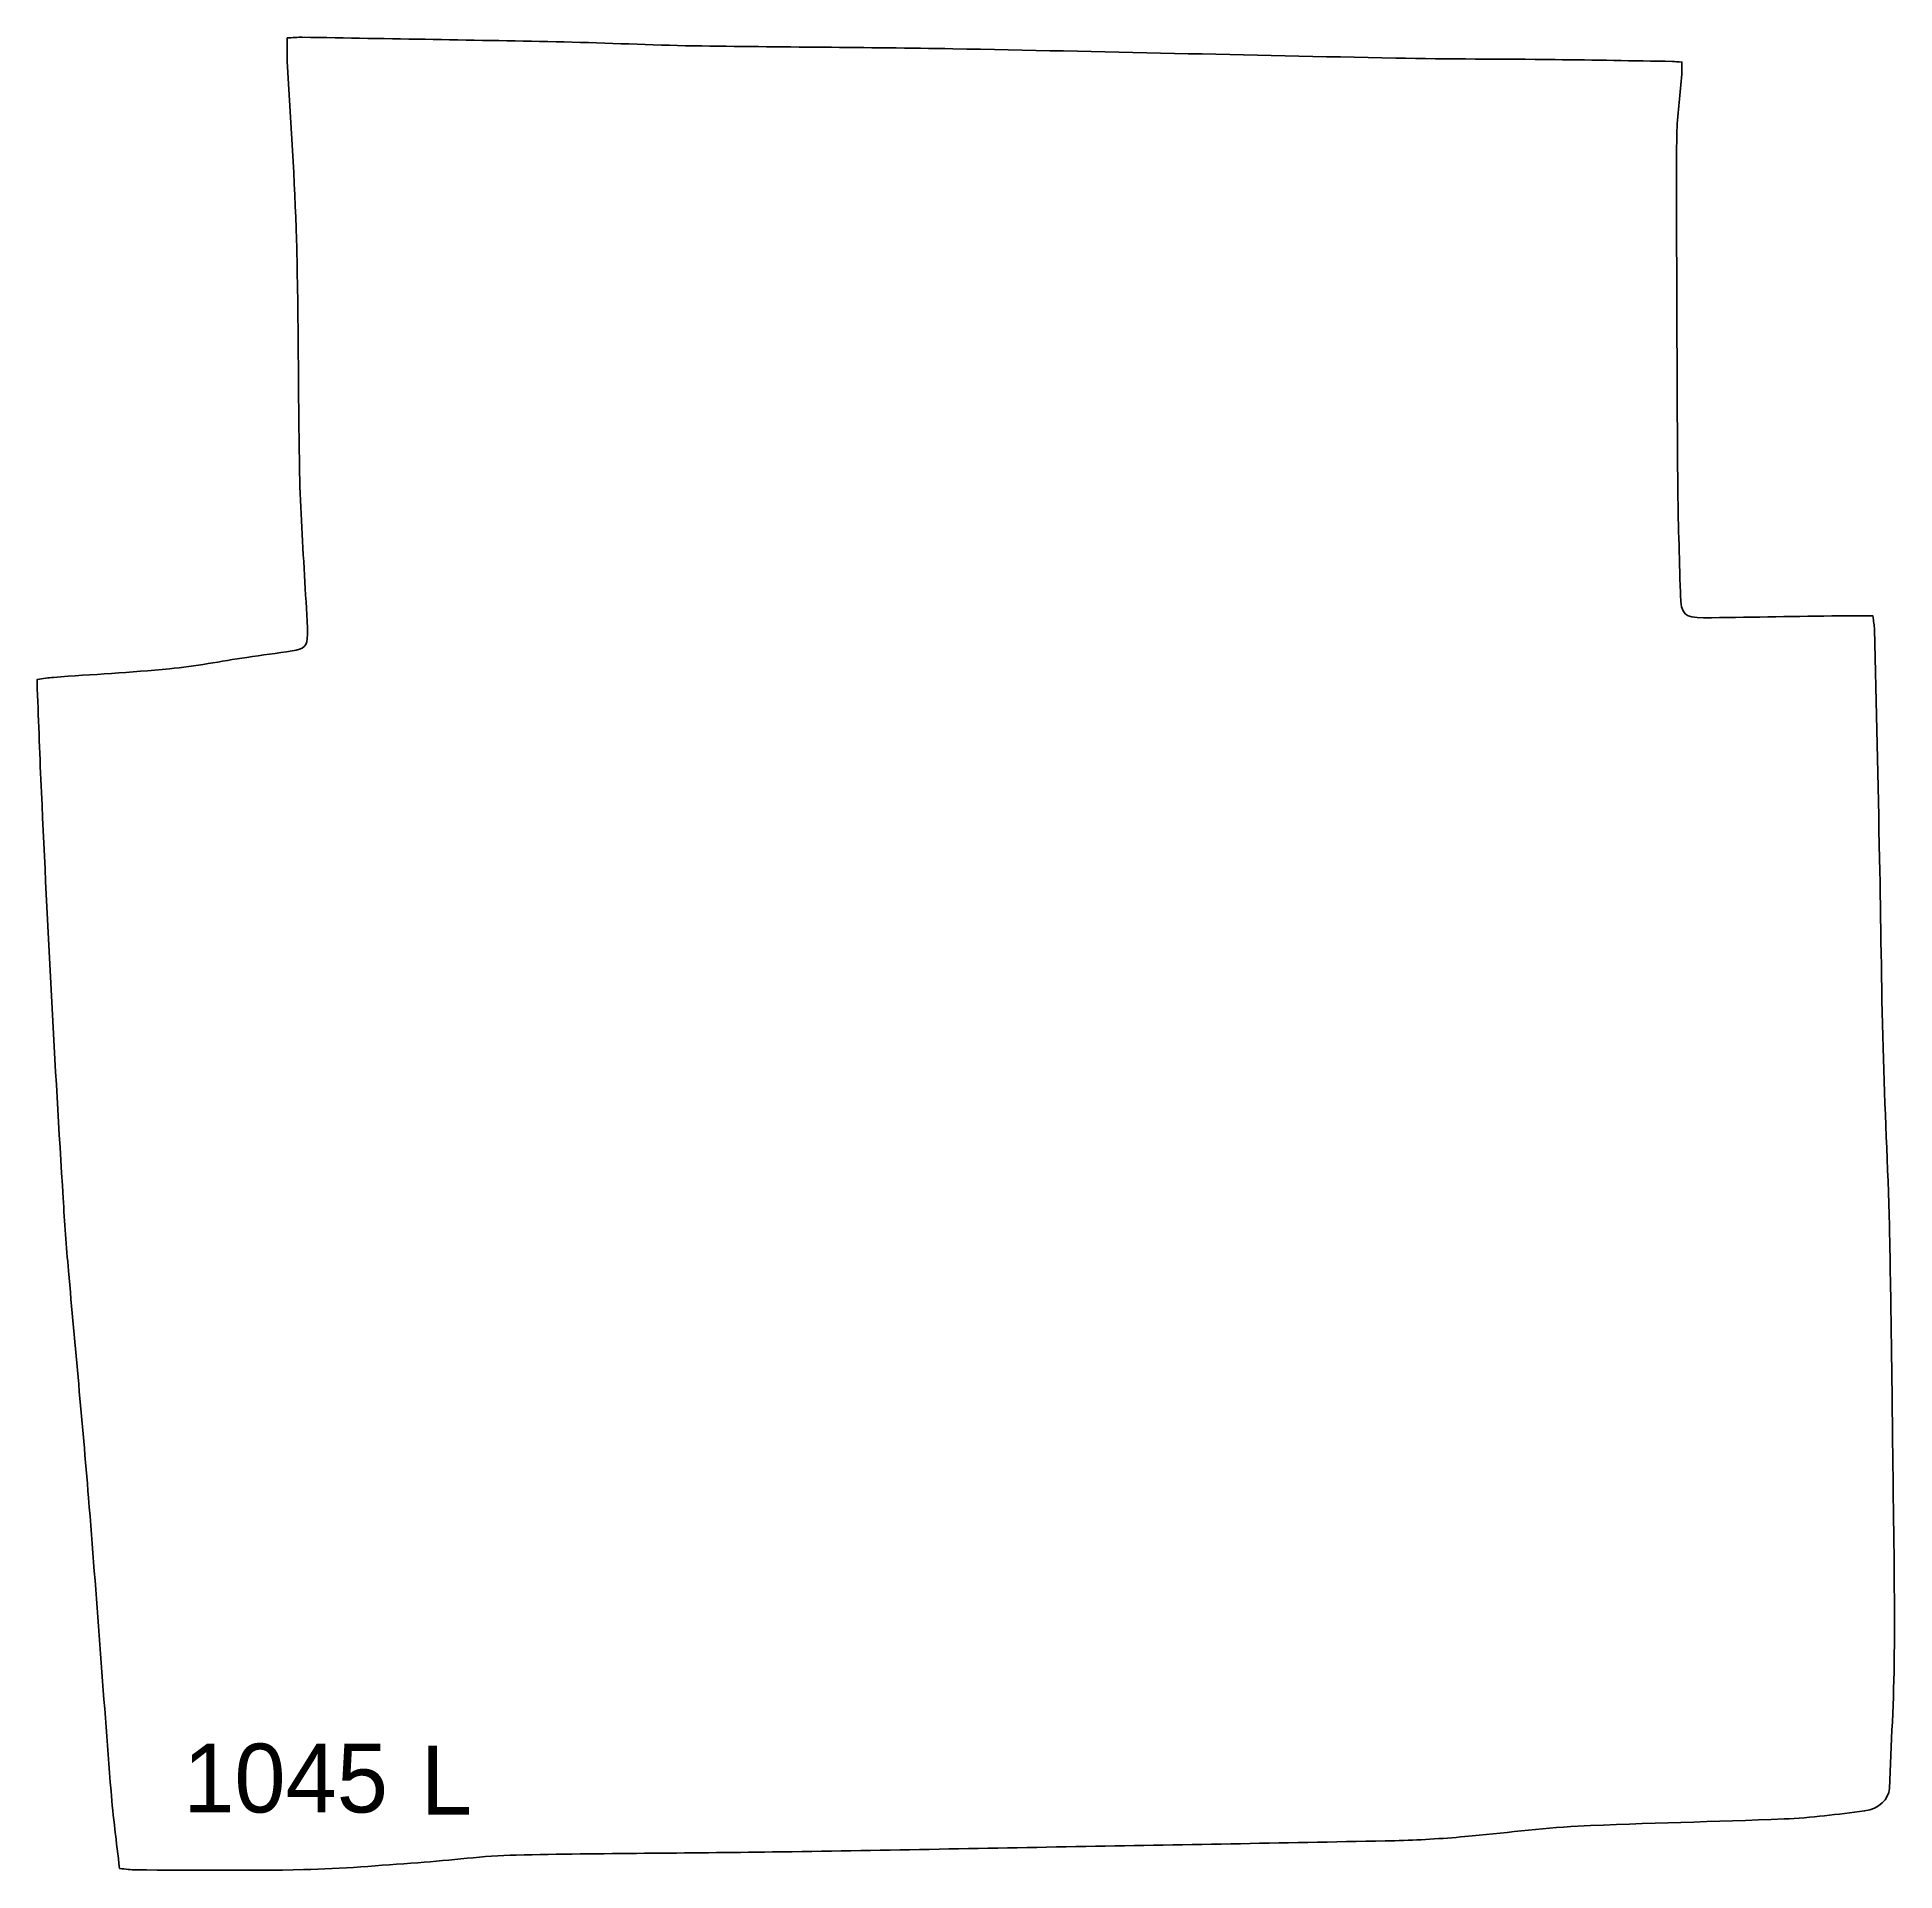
# Model space of a CAD drawing. Header units: centimetres. Extents: x 16.1 to 64.6, y -80.2 to -32.3.
import ezdxf

# ---------------------------------------------------------------- set-up
doc = ezdxf.new("R2010")
doc.units = ezdxf.units.CM
doc.header["$MEASUREMENT"] = 0
doc.layers.add('Слой 1', color=7, linetype='Continuous', lineweight=0)

msp = doc.modelspace()

# ---------------------------------------------------------------- linework, layer by layer
at = {"layer": 'Слой 1', "color": 18, "lineweight": 35, "true_color": 0x000000}
msp.add_open_spline([(18.229, -80.092), (18.152, -79.402), (18.059, -78.739), (18.006, -78.073), (17.805, -75.519), (17.626, -72.963), (17.419, -70.409), (17.259, -68.43), (17.068, -66.454), (16.895, -64.476), (16.84, -63.844), (16.794, -63.211), (16.755, -62.577), (16.649, -60.818), (16.543, -59.058), (16.449, -57.298), (16.355, -55.526), (16.272, -53.753), (16.189, -51.981), (16.147, -51.076), (16.115, -50.172), (16.08, -49.267), (16.077, -49.199), (16.079, -49.13), (16.079, -49.031), (16.234, -49.01), (16.37, -48.985), (16.506, -48.975), (17.514, -48.9), (18.524, -48.848), (19.53, -48.751), (20.207, -48.685), (20.878, -48.554), (21.552, -48.454), (21.947, -48.396), (22.343, -48.345), (22.738, -48.285), (23.044, -48.239), (23.139, -48.164), (23.138, -47.856), (23.137, -47.399), (23.091, -46.942), (23.068, -46.485), (23.02, -45.535), (22.951, -44.585), (22.933, -43.634), (22.894, -41.6), (22.907, -39.566), (22.852, -37.534), (22.809, -35.983), (22.692, -34.435), (22.612, -32.886), (22.602, -32.69), (22.61, -32.493), (22.61, -32.271), (22.752, -32.264), (22.878, -32.251), (23.004, -32.253), (25.285, -32.292), (27.565, -32.328), (29.845, -32.376), (30.974, -32.4), (32.101, -32.46), (33.229, -32.478), (35.486, -32.512), (37.744, -32.514), (40, -32.555), (43.856, -32.626), (47.711, -32.722), (51.566, -32.798), (52.953, -32.825), (54.341, -32.821), (55.728, -32.837), (56.751, -32.848), (57.773, -32.868), (58.796, -32.885), (58.864, -32.886), (58.933, -32.895), (59.041, -32.903), (59.041, -33.017), (59.048, -33.119), (59.04, -33.218), (58.998, -33.71), (58.929, -34.201), (58.914, -34.693), (58.891, -35.468), (58.9, -36.244), (58.902, -37.02), (58.91, -39.324), (58.916, -41.628), (58.934, -43.932), (58.942, -44.873), (58.978, -45.813), (59.002, -46.753), (59.002, -46.776), (59.001, -46.8), (59.002, -46.823), (59.025, -47.333), (59.105, -47.422), (59.609, -47.418), (60.725, -47.408), (61.842, -47.385), (62.959, -47.37), (63.309, -47.365), (63.659, -47.369), (64.03, -47.369), (64.049, -47.518), (64.07, -47.619), (64.072, -47.72), (64.119, -49.718), (64.166, -51.716), (64.206, -53.714), (64.24, -55.359), (64.252, -57.005), (64.296, -58.65), (64.337, -60.201), (64.427, -61.75), (64.462, -63.301), (64.51, -65.475), (64.531, -67.65), (64.557, -69.824), (64.576, -71.388), (64.605, -72.951), (64.591, -74.514), (64.58, -75.677), (64.509, -76.84), (64.461, -78.003), (64.45, -78.277), (64.184, -78.539), (63.815, -78.586), (63.117, -78.675), (62.416, -78.767), (61.714, -78.798), (59.917, -78.875), (58.118, -78.899), (56.322, -78.986), (55.337, -79.034), (54.358, -79.176), (53.375, -79.259), (52.766, -79.311), (52.155, -79.352), (51.545, -79.365), (48.853, -79.422), (46.162, -79.467), (43.47, -79.516), (40.743, -79.565), (38.017, -79.62), (35.29, -79.66), (33.057, -79.693), (30.823, -79.692), (28.59, -79.74), (27.734, -79.758), (26.881, -79.879), (26.025, -79.94), (25.029, -80.01), (24.033, -80.1), (23.035, -80.122), (21.578, -80.153), (20.12, -80.132), (18.662, -80.13), (18.525, -80.13), (18.387, -80.107), (18.229, -80.092)], degree=3, knots=[0, 0, 0, 0, 1, 1, 1, 2, 2, 2, 3, 3, 3, 4, 4, 4, 5, 5, 5, 6, 6, 6, 7, 7, 7, 8, 8, 8, 9, 9, 9, 10, 10, 10, 11, 11, 11, 12, 12, 12, 13, 13, 13, 14, 14, 14, 15, 15, 15, 16, 16, 16, 17, 17, 17, 18, 18, 18, 19, 19, 19, 20, 20, 20, 21, 21, 21, 22, 22, 22, 23, 23, 23, 24, 24, 24, 25, 25, 25, 26, 26, 26, 27, 27, 27, 28, 28, 28, 29, 29, 29, 30, 30, 30, 31, 31, 31, 32, 32, 32, 33, 33, 33, 34, 34, 34, 35, 35, 35, 36, 36, 36, 37, 37, 37, 38, 38, 38, 39, 39, 39, 40, 40, 40, 41, 41, 41, 42, 42, 42, 43, 43, 43, 44, 44, 44, 45, 45, 45, 46, 46, 46, 47, 47, 47, 48, 48, 48, 49, 49, 49, 50, 50, 50, 51, 51, 51, 52, 52, 52, 53, 53, 53, 54, 54, 54, 54], dxfattribs=at)

# ---------------------------------------------------------------- texts
at = {"layer": 'Слой 1', "char_height": 0.2, "attachment_point": 7}
for s, insert in [('\\C5;\\c16711680;\\FCentury Gothic|b0|i0|c1;\\H1.798320;\\W1.000000;1045', (19.892, -78.654)), ('\\C5;\\c16711680;\\FCentury Gothic|b0|i0|c1;\\H1.798320;\\W1.000000;L', (26.101, -78.683))]:
    msp.add_mtext(s, dxfattribs=dict(at, insert=insert))

doc.saveas('drawing.dxf')
